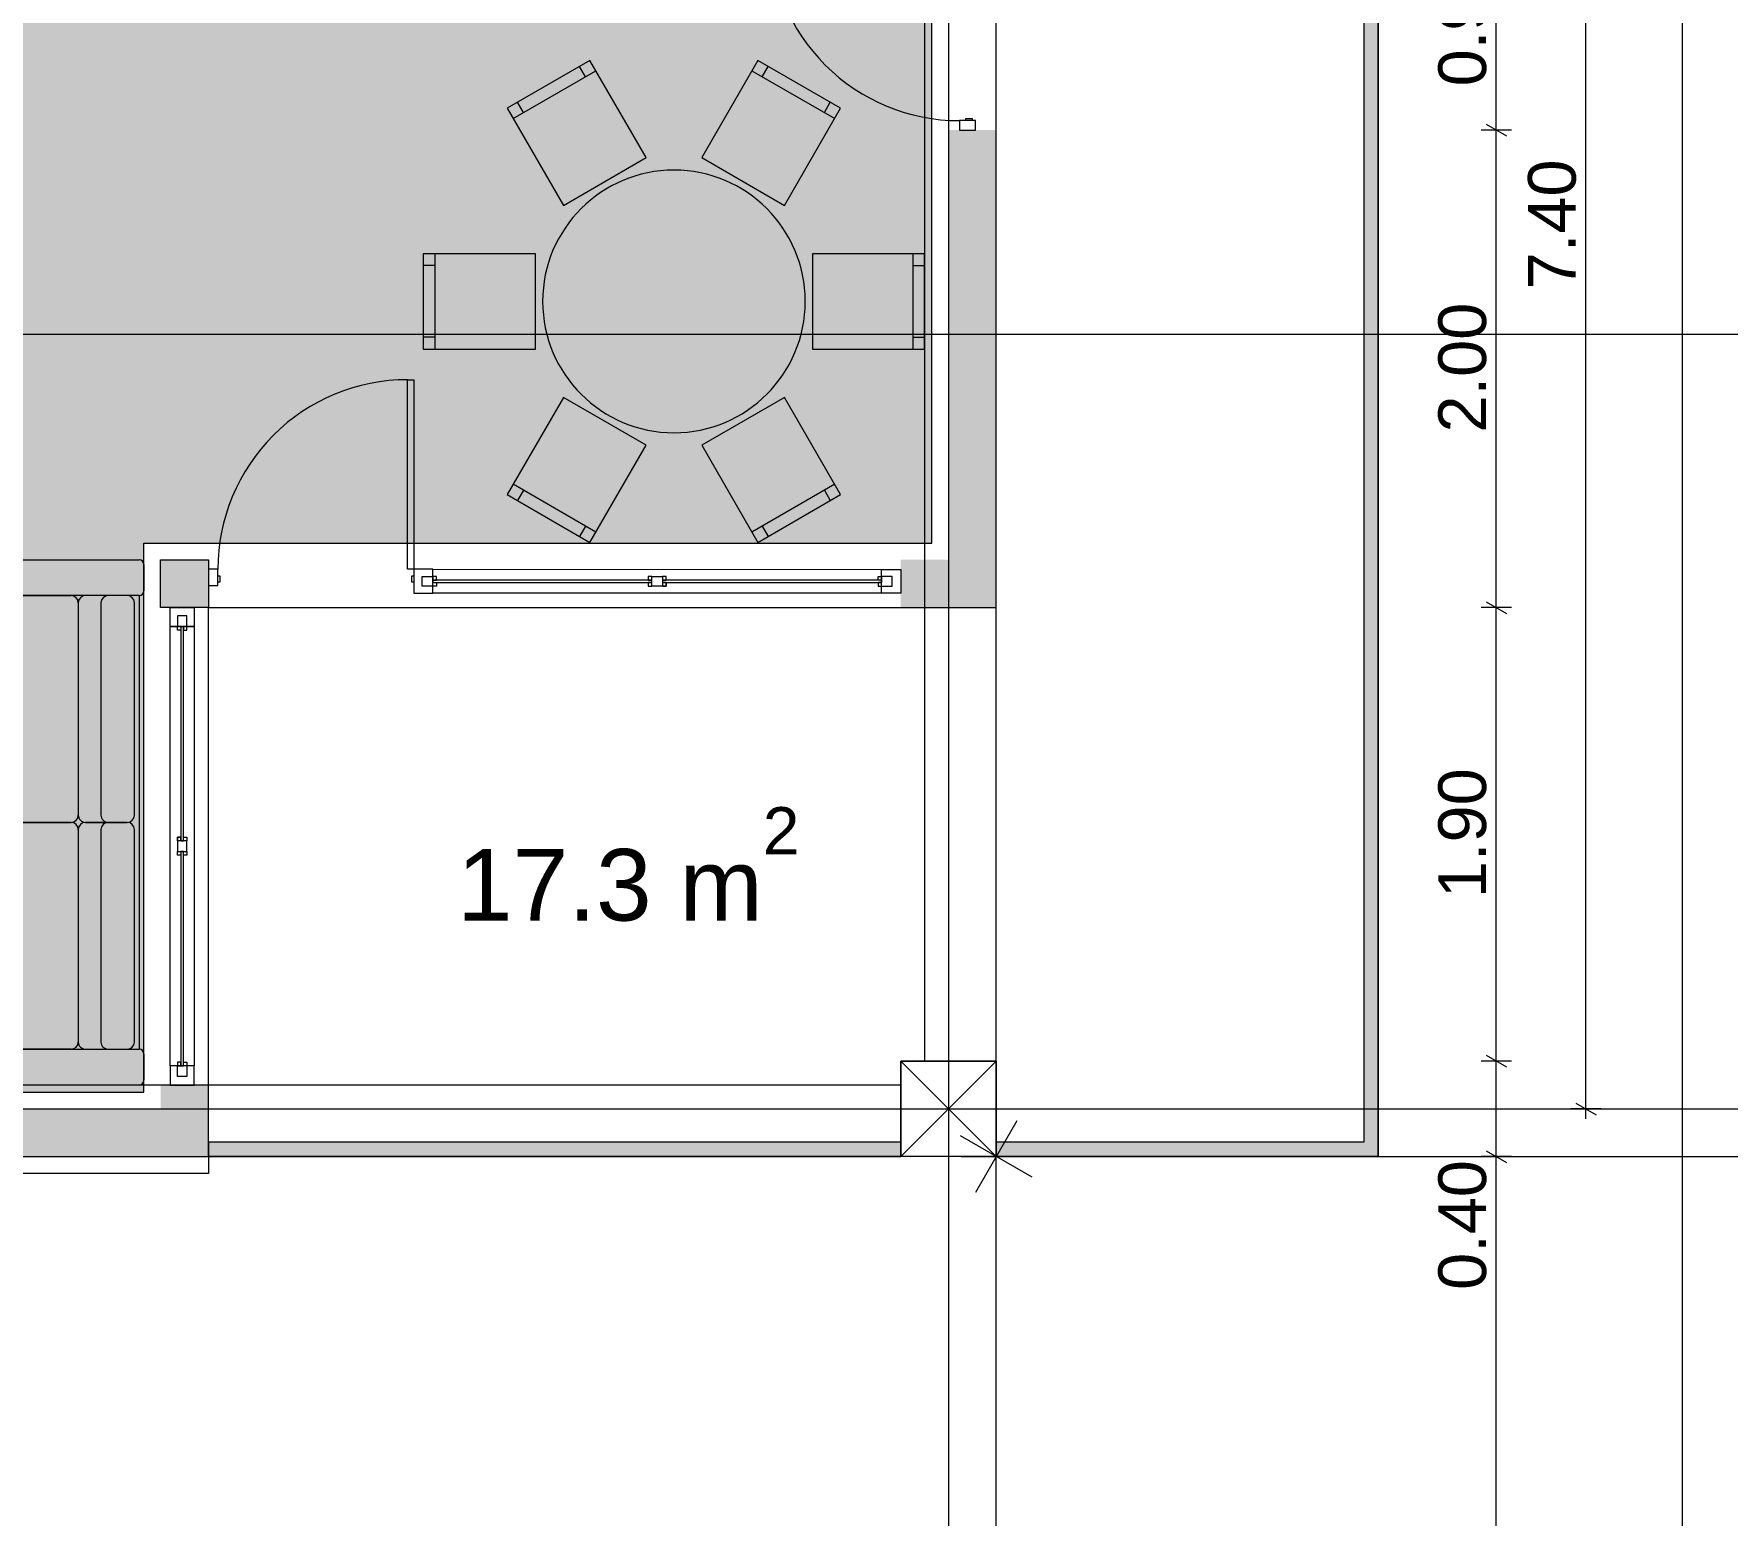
# Model space of a CAD drawing. Header units: millimetres. Extents: x 475159934 to 476245151, y 4620917055 to 4621447368.
# Drawn here: x 475293093 to 475300186, y 4621093515 to 4621099719 of the extents above; entities that cross this region are included whole.
import ezdxf

# ---------------------------------------------------------------- set-up
doc = ezdxf.new("R2010")
doc.units = ezdxf.units.MM
doc.header["$MEASUREMENT"] = 0
for name, color, linetype, lineweight in [('2D Drafting - General_Pen_No__1_Pen_No__7', 7, 'Continuous', 0), ('2D Drafting - General_Pen_No__250_Pen_No__7_Pen_No__250', 7, 'Continuous', 0), ('2D Drafting - General_Pen_No__250_Pen_No__7_Pen_No__7', 7, 'Continuous', 0), ('2D Drafting - General_Pen_No__7_Pen_No__7_Pen_No__7', 7, 'Continuous', 0), ('Doors_Pen_No__7_Pen_No__7_Pen_No__7', 7, 'Continuous', 0), ('G-Anno-Nplt_Pen_No__151', 151, 'Continuous', 0), ('G-Anno-Nplt_Pen_No__4', 7, 'Continuous', 0), ('G-Anno-Nplt_Pen_No__7', 7, 'Continuous', 0), ('kar-panjara_Pen_No__7_Pen_No__7_Pen_No__7', 7, 'Continuous', 0), ('New_2D Drafting - General_Pen_No__2_Pen_No__250', 7, 'Continuous', 0), ('New_G-Anno-Nplt_Pen_No__255', 255, 'Continuous', 0), ('New_G-Anno-Nplt_Pen_No__4', 7, 'Continuous', 0), ('New_reg_nak_Pen_No__7', 7, 'Continuous', 0), ('zoma_Pen_No__1', 1, 'Continuous', 0), ('zoma_Pen_No__142', 142, 'Continuous', 0), ('zoma_Pen_No__5_Pen_No__5', 5, 'Continuous', 0)]:
    doc.layers.add(name, color=color, linetype=linetype, lineweight=lineweight)
doc.layers.add('New_Interior - Furniture', color=7, linetype='Continuous')
doc.layers.add('zoma', color=7, linetype='Continuous')
doc.layers.add('New_Interior - Furniture _Pen_No__252', color=7, linetype='Continuous', lineweight=0, true_color=0x666666)
doc.styles.add('GENERATED_STYLE_1', font='arial.ttf')
doc.styles.add('GENERATED_STYLE_3', font='arial.ttf')
doc.dimstyles.new('GENERATED_STYLE__11', dxfattribs={"dimtxt": 500, "dimasz": 228, "dimexe": 0.18, "dimexo": 3, "dimgap": 0, "dimtad": 1, "dimlfac": 0.001, "dimzin": 0, "dimdsep": 46, "dimtxsty": 'GENERATED_STYLE_3', "dimblk": 'ARROWHEAD_2', "dimblk1": 'ARROWHEAD_2', "dimblk2": 'ARROWHEAD_2', "dimcen": 0.09, "dimclrd": 1, "dimclre": 1, "dimclrt": 1, "dimadec": 0, "dimazin": 0, "dimtfac": 1, "dimtdec": 4, "dimtmove": 2, "dimatfit": 3, "dimfxl": 1, "dimtolj": 1, "dimtzin": 0, "dimarcsym": 0})
doc.dimstyles.new('GENERATED_STYLE__12', dxfattribs={"dimtxt": 500, "dimasz": 228, "dimexe": 0.18, "dimexo": 3, "dimgap": 0, "dimtad": 1, "dimtih": 1, "dimtoh": 1, "dimlfac": 0.001, "dimzin": 0, "dimdsep": 46, "dimtxsty": 'GENERATED_STYLE_3', "dimblk": 'ARROWHEAD_2', "dimblk1": 'ARROWHEAD_2', "dimblk2": 'ARROWHEAD_2', "dimcen": 0.09, "dimclrd": 1, "dimclre": 1, "dimclrt": 1, "dimadec": 0, "dimazin": 0, "dimtfac": 1, "dimtdec": 4, "dimtmove": 2, "dimatfit": 3, "dimfxl": 1, "dimtolj": 1, "dimtzin": 0, "dimarcsym": 0})
doc.dimstyles.new('GENERATED_STYLE__27', dxfattribs={"dimtxt": 0.18, "dimasz": 364.8, "dimexe": 0.18, "dimexo": 0.0625, "dimgap": 0, "dimtad": 0, "dimtih": 1, "dimtoh": 1, "dimdec": 4, "dimzin": 0, "dimdsep": 46, "dimcen": 0.09, "dimadec": 0, "dimazin": 0, "dimtfac": 1, "dimtdec": 4, "dimtmove": 0, "dimatfit": 3, "dimldrblk": 'ARROWHEAD_11', "dimfxl": 1, "dimtolj": 1, "dimtzin": 0, "dimarcsym": 0})
doc.dimstyles.new('GENERATED_STYLE__3', dxfattribs={"dimtxt": 200, "dimasz": 64.421331, "dimexe": 0.18, "dimexo": 3, "dimgap": 0, "dimtad": 1, "dimtih": 1, "dimtoh": 1, "dimlfac": 0.001, "dimzin": 0, "dimdsep": 46, "dimtxsty": 'GENERATED_STYLE_3', "dimblk": 'ARROWHEAD_2', "dimblk1": 'ARROWHEAD_2', "dimblk2": 'ARROWHEAD_2', "dimcen": 0.09, "dimclrd": 142, "dimclre": 142, "dimclrt": 142, "dimadec": 0, "dimazin": 0, "dimtfac": 1, "dimtdec": 4, "dimtmove": 0, "dimatfit": 3, "dimfxl": 1, "dimtolj": 1, "dimtzin": 0, "dimarcsym": 0})
doc.dimstyles.new('GENERATED_STYLE__6', dxfattribs={"dimtxt": 200, "dimasz": 64.421331, "dimexe": 0.18, "dimexo": 3, "dimgap": 0, "dimtad": 1, "dimlfac": 0.001, "dimzin": 0, "dimdsep": 46, "dimtxsty": 'GENERATED_STYLE_3', "dimblk": 'ARROWHEAD_2', "dimblk1": 'ARROWHEAD_2', "dimblk2": 'ARROWHEAD_2', "dimcen": 0.09, "dimclrd": 142, "dimclre": 142, "dimclrt": 142, "dimadec": 0, "dimazin": 0, "dimtfac": 1, "dimtdec": 4, "dimtmove": 0, "dimatfit": 3, "dimfxl": 1, "dimtolj": 1, "dimtzin": 0, "dimarcsym": 0})

# ---------------------------------------------------------------- blocks, each defined once
blk = doc.blocks.new('Sofa 23')
at = {"layer": 'New_Interior - Furniture _Pen_No__252', "color": 251, "linetype": 'Continuous', "lineweight": 0, "true_color": 0x666666}
for p, q in [((0, 20), (0, 830)), ((20, 850), (130, 850)), ((150, 830), (150, 20)), ((150, 830), (2050, 830)), ((1070, 810), (180, 810)), ((2020, 810), (1130, 810)), ((2050, 20), (2050, 830)), ((2070, 850), (2180, 850)), ((2200, 830), (2200, 20)), ((150, 780), (150, 604.7)), ((1100, 604.7), (1100, 780)), ((1100, 780), (1100, 604.7)), ((2050, 604.7), (2050, 780)), ((180, 670), (1070, 670)), ((1130, 670), (2020, 670)), ((180, 574.7), (1070, 574.7)), ((180, 574.7), (1070, 574.7)), ((1130, 574.7), (2020, 574.7)), ((1130, 574.7), (2020, 574.7)), ((150, 30), (150, 544.7)), ((1100, 544.7), (1100, 30)), ((1100, 30), (1100, 544.7)), ((2050, 544.7), (2050, 30)), ((130, 0), (20, 0)), ((1070, 0), (180, 0)), ((2020, 0), (1130, 0)), ((2180, 0), (2070, 0))]:
    blk.add_line(p, q, dxfattribs=at)
for centre, radius, start, end in [((20, 830), 20, 90, 180), ((130, 830), 20, 0, 90), ((180, 780), 30, 90, 180), ((1070, 780), 30, 0, 90), ((1130, 780), 30, 90, 180), ((2020, 780), 30, 0, 90), ((2070, 830), 20, 90, 180), ((2180, 830), 20, 0, 90), ((180, 700), 30, 180, 270), ((1070, 700), 30, 270, 0), ((1130, 700), 30, 180, 270), ((2020, 700), 30, 270, 0), ((180, 604.7), 30, 180, 270), ((180, 544.7), 30, 90, 180), ((1070, 604.7), 30, 270, 0), ((1070, 544.7), 30, 0, 90), ((1130, 604.7), 30, 180, 270), ((1130, 544.7), 30, 90, 180), ((2020, 604.7), 30, 270, 0), ((2020, 544.7), 30, 0, 90), ((20, 20), 20, 180, 270), ((130, 20), 20, 270, 0), ((180, 30), 30, 180, 270), ((1070, 30), 30, 270, 0), ((1130, 30), 30, 180, 270), ((2020, 30), 30, 270, 0), ((2070, 20), 20, 180, 270), ((2180, 20), 20, 270, 0)]:
    blk.add_arc(centre, radius, start, end, dxfattribs=at)
blk = doc.blocks.new('Dining Table Round 24')
at = {"layer": 'New_Interior - Furniture _Pen_No__252', "color": 251, "linetype": 'Continuous', "lineweight": 0, "true_color": 0x666666}
for p, q in [((-673.2, 766), (-326.8, 966)), ((-370.1, 941), (-395.1, 984.3)), ((326.8, 966), (673.2, 766)), ((370.1, 941), (395.1, 984.3)), ((-629.9, 791), (-654.9, 834.3)), ((629.9, 791), (654.9, 834.3)), ((-1000, 150), (-1050, 150)), ((-1000, -200), (-1000, 200)), ((1000, 200), (1000, -200)), ((1000, 150), (1050, 150)), ((-1000, -150), (-1050, -150)), ((1000, -150), (1050, -150)), ((-326.8, -966), (-673.2, -766)), ((673.2, -766), (326.8, -966)), ((-629.9, -791), (-654.9, -834.3)), ((629.9, -791), (654.9, -834.3)), ((-370.1, -941), (-395.1, -984.3)), ((370.1, -941), (395.1, -984.3))]:
    blk.add_line(p, q, dxfattribs=at)
at = {"layer": 'New_Interior - Furniture _Pen_No__252', "color": 251, "linetype": 'Continuous', "lineweight": 0, "true_color": 0x666666, "flags": 128}
for points in [[(-463.2, 402.3), (-116.8, 602.3), (-351.8, 1009.3), (-698.2, 809.3)], [(116.8, 602.3), (463.2, 402.3), (698.2, 809.3), (351.8, 1009.3)], [(-580, -200), (-580, 200), (-1050, 200), (-1050, -200)], [(580, 200), (580, -200), (1050, -200), (1050, 200)], [(-116.8, -602.3), (-463.2, -402.3), (-698.2, -809.3), (-351.8, -1009.3)], [(463.2, -402.3), (116.8, -602.3), (351.8, -1009.3), (698.2, -809.3)]]:
    blk.add_lwpolyline(points, close=True, dxfattribs=at)
blk.add_lwpolyline([(550, 0, 1), (-550, 0, 1)], format="xyb", close=True, dxfattribs=at)
blk = doc.blocks.new('*D770', base_point=(475826095.8, 4621095193.2))
at = {"layer": 'zoma_Pen_No__1', "color": 1, "linetype": 'Continuous', "lineweight": 0, "transparency": 16777216}
for p, q in [((475297274.3, 4621094929.8), (475296974.3, 4621095103)), ((475297124.3, 4621095016.4), (475297124.3, 4621095163.1)), ((475297349.3, 4621095016.4), (475296899.3, 4621095016.4)), ((475297124.3, 4621086861.8), (475297124.3, 4621095016.4)), ((475296974.3, 4621086948.4), (475297274.3, 4621086775.2)), ((475297349.3, 4621086861.8), (475296899.3, 4621086861.8)), ((475297124.3, 4621086715.1), (475297124.3, 4621086861.8))]:
    blk.add_line(p, q, dxfattribs=at)
at = {"layer": 'zoma_Pen_No__1', "color": 1, "lineweight": 0, "transparency": 16777216, "insert": (475297024.3, 4621087694.5), "char_height": 500, "attachment_point": 7, "rotation": 90, "style": 'GENERATED_STYLE_3'}
blk.add_mtext('\\A1;{\\pql;\\fArial|b0|i0|c204|p0;\\W1.000000;8.15}', dxfattribs=at)
blk = doc.blocks.new('ARROWHEAD_2')
at = {"color": 0, "linetype": 'Continuous', "lineweight": 0}
for p, q in [((-0.378, -0.655), (0.378, 0.655)), ((0, 0), (-1, 0))]:
    blk.add_line(p, q, dxfattribs=at)
blk = doc.blocks.new('*D771', base_point=(475826095.8, 4621095193.2))
at = {"layer": 'zoma_Pen_No__1', "color": 1, "linetype": 'Continuous', "lineweight": 0, "transparency": 16777216}
for p, q in [((475297124.3, 4621094791.4), (475297124.3, 4621095241.4)), ((475305220.5, 4621094791.4), (475305220.5, 4621095241.4)), ((475297211, 4621095166.4), (475297037.7, 4621094866.4)), ((475305133.9, 4621094866.4), (475305307.1, 4621095166.4)), ((475296977.6, 4621095016.4), (475297124.3, 4621095016.4)), ((475297124.3, 4621095016.4), (475305220.5, 4621095016.4)), ((475305220.5, 4621095016.4), (475305367.2, 4621095016.4))]:
    blk.add_line(p, q, dxfattribs=at)
at = {"layer": 'zoma_Pen_No__1', "color": 1, "lineweight": 0, "transparency": 16777216, "insert": (475302164.9, 4621095116.4), "char_height": 500, "attachment_point": 7, "style": 'GENERATED_STYLE_3'}
blk.add_mtext('\\A1;{\\pql;\\fArial|b0|i0|c204|p0;\\W1.000000;69.64}', dxfattribs=at)
blk = doc.blocks.new('*D772', base_point=(475826095.8, 4621095193.2))
at = {"layer": 'zoma_Pen_No__1', "color": 1, "linetype": 'Continuous', "lineweight": 0, "transparency": 16777216}
for p, q in [((475297124.3, 4621109991.4), (475297124.3, 4621110441.4)), ((475305220.5, 4621109991.4), (475305220.5, 4621110441.4)), ((475297211, 4621110366.4), (475297037.7, 4621110066.4)), ((475305133.9, 4621110066.4), (475305307.1, 4621110366.4)), ((475296977.6, 4621110216.4), (475297124.3, 4621110216.4)), ((475297124.3, 4621110216.4), (475305220.5, 4621110216.4)), ((475305220.5, 4621110216.4), (475305367.2, 4621110216.4))]:
    blk.add_line(p, q, dxfattribs=at)
at = {"layer": 'zoma_Pen_No__1', "color": 1, "lineweight": 0, "transparency": 16777216, "insert": (475302336.9, 4621110316.4), "char_height": 500, "attachment_point": 7, "style": 'GENERATED_STYLE_3'}
blk.add_mtext('\\A1;{\\pql;\\fArial|b0|i0|c204|p0;\\W1.000000;69.63}', dxfattribs=at)
blk = doc.blocks.new('*D816', base_point=(475826095.8, 4621095193.2))
at = {"layer": 'zoma_Pen_No__142', "color": 142, "linetype": 'Continuous', "lineweight": 0, "transparency": 16777216}
for p, q in [((475290248.8, 4621088996.9), (475290199.9, 4621088912.2)), ((475290224.3, 4621088891), (475290224.3, 4621089018.1)), ((475296748.8, 4621088996.9), (475296699.9, 4621088912.2)), ((475296724.3, 4621088891), (475296724.3, 4621089018.1)), ((475290224.3, 4621088954.5), (475296724.3, 4621088954.5))]:
    blk.add_line(p, q, dxfattribs=at)
at = {"layer": 'zoma_Pen_No__142', "color": 142, "lineweight": 0, "transparency": 16777216, "char_height": 200, "attachment_point": 7, "style": 'GENERATED_STYLE_3'}
for s, insert in [('\\A1;{\\pql;\\fArial|b0|i0|c204|p0;\\W1.000000;6.50}', (475293207.4, 4621088994.5)), ('\\A1;{\\pql;\\fArial|b0|i0|c204|p0;\\W1.000000;0.40}', (475296166, 4621088994.5))]:
    blk.add_mtext(s, dxfattribs=dict(at, insert=insert))
blk = doc.blocks.new('*D817', base_point=(475826095.8, 4621095193.2))
at = {"layer": 'zoma_Pen_No__142', "color": 142, "linetype": 'Continuous', "lineweight": 0, "transparency": 16777216}
for p, q in [((475296748.8, 4621088996.9), (475296699.9, 4621088912.2)), ((475296724.3, 4621088891), (475296724.3, 4621089018.1)), ((475297099.9, 4621088912.2), (475297148.8, 4621088996.9)), ((475297124.3, 4621088891), (475297124.3, 4621089018.1)), ((475296724.3, 4621088954.5), (475297124.3, 4621088954.5)), ((475297124.3, 4621088954.5), (475297165.8, 4621088954.5))]:
    blk.add_line(p, q, dxfattribs=at)
blk = doc.blocks.new('*D930', base_point=(475826095.8, 4621095193.2))
at = {"layer": 'zoma_Pen_No__142', "color": 142, "linetype": 'Continuous', "lineweight": 0, "transparency": 16777216}
for p, q in [((475299552.1, 4621095240.9), (475299636.9, 4621095192)), ((475299658.1, 4621095216.4), (475299530.9, 4621095216.4)), ((475299594.5, 4621095175), (475299594.5, 4621095216.4))]:
    blk.add_line(p, q, dxfattribs=at)
blk = doc.blocks.new('*D931', base_point=(475826095.8, 4621095193.2))
at = {"layer": 'zoma_Pen_No__142', "color": 142, "linetype": 'Continuous', "lineweight": 0, "transparency": 16777216}
for p, q in [((475299658.1, 4621102616.4), (475299530.9, 4621102616.4)), ((475299552.1, 4621102640.9), (475299636.9, 4621102592)), ((475299594.5, 4621095216.4), (475299594.5, 4621102616.4)), ((475299552.1, 4621095240.9), (475299636.9, 4621095192)), ((475299658.1, 4621095216.4), (475299530.9, 4621095216.4))]:
    blk.add_line(p, q, dxfattribs=at)
at = {"layer": 'zoma_Pen_No__142', "color": 142, "lineweight": 0, "transparency": 16777216, "insert": (475299554.5, 4621098649.5), "char_height": 200, "attachment_point": 7, "rotation": 90, "style": 'GENERATED_STYLE_3'}
blk.add_mtext('\\A1;{\\pql;\\fArial|b0|i0|c204|p0;\\W1.000000;7.40}', dxfattribs=at)
blk = doc.blocks.new('*D934', base_point=(475826095.8, 4621095193.2))
at = {"layer": 'zoma_Pen_No__142', "color": 142, "linetype": 'Continuous', "lineweight": 0, "transparency": 16777216}
for p, q in [((475300063, 4621110216.4), (475299935.8, 4621110216.4)), ((475300041.8, 4621110192), (475299957, 4621110240.9)), ((475299999.4, 4621110216.4), (475299999.4, 4621110257.9)), ((475299999.4, 4621090861.8), (475299999.4, 4621110216.4)), ((475300063, 4621090861.8), (475299935.8, 4621090861.8)), ((475299957, 4621090886.3), (475300041.8, 4621090837.3)), ((475299999.4, 4621090820.3), (475299999.4, 4621090861.8))]:
    blk.add_line(p, q, dxfattribs=at)
at = {"layer": 'zoma_Pen_No__142', "color": 142, "lineweight": 0, "transparency": 16777216, "insert": (475299959.4, 4621100195.9), "char_height": 200, "attachment_point": 7, "rotation": 90, "style": 'GENERATED_STYLE_3'}
blk.add_mtext('\\A1;{\\pql;\\fArial|b0|i0|c204|p0;\\W1.000000;19.35}', dxfattribs=at)
blk = doc.blocks.new('*D936', base_point=(475826095.8, 4621095193.2))
at = {"layer": 'zoma_Pen_No__142', "color": 142, "linetype": 'Continuous', "lineweight": 0, "transparency": 16777216}
for p, q in [((475299176.4, 4621095040.9), (475299261.2, 4621094992)), ((475299282.4, 4621095016.4), (475299155.2, 4621095016.4)), ((475299218.8, 4621091261.8), (475299218.8, 4621095016.4)), ((475299176.4, 4621091286.3), (475299261.2, 4621091237.3)), ((475299282.4, 4621091261.8), (475299155.2, 4621091261.8))]:
    blk.add_line(p, q, dxfattribs=at)
at = {"layer": 'zoma_Pen_No__142', "color": 142, "lineweight": 0, "transparency": 16777216, "char_height": 200, "attachment_point": 7, "rotation": 90, "style": 'GENERATED_STYLE_3'}
for s, insert in [('\\A1;{\\pql;\\fArial|b0|i0|c204|p0;\\W1.000000;0.40}', (475299178.8, 4621094458.1)), ('\\A1;{\\pql;\\fArial|b0|i0|c204|p0;\\W1.000000;3.75}', (475299178.8, 4621092872.2))]:
    blk.add_mtext(s, dxfattribs=dict(at, insert=insert))
blk = doc.blocks.new('*D937', base_point=(475826095.8, 4621095193.2))
at = {"layer": 'zoma_Pen_No__142', "color": 142, "linetype": 'Continuous', "lineweight": 0, "transparency": 16777216}
for p, q in [((475299282.4, 4621095416.4), (475299155.2, 4621095416.4)), ((475299176.4, 4621095440.9), (475299261.2, 4621095392)), ((475299218.8, 4621095016.4), (475299218.8, 4621095416.4)), ((475299176.4, 4621095040.9), (475299261.2, 4621094992)), ((475299282.4, 4621095016.4), (475299155.2, 4621095016.4))]:
    blk.add_line(p, q, dxfattribs=at)
blk = doc.blocks.new('*D938', base_point=(475826095.8, 4621095193.2))
at = {"layer": 'zoma_Pen_No__142', "color": 142, "linetype": 'Continuous', "lineweight": 0, "transparency": 16777216}
for p, q in [((475299282.4, 4621097316.4), (475299155.2, 4621097316.4)), ((475299176.4, 4621097340.9), (475299261.2, 4621097292)), ((475299218.8, 4621095416.4), (475299218.8, 4621097316.4)), ((475299282.4, 4621095416.4), (475299155.2, 4621095416.4)), ((475299176.4, 4621095440.9), (475299261.2, 4621095392))]:
    blk.add_line(p, q, dxfattribs=at)
at = {"layer": 'zoma_Pen_No__142', "color": 142, "lineweight": 0, "transparency": 16777216, "insert": (475299178.8, 4621096099.5), "char_height": 200, "attachment_point": 7, "rotation": 90, "style": 'GENERATED_STYLE_3'}
blk.add_mtext('\\A1;{\\pql;\\fArial|b0|i0|c204|p0;\\W1.000000;1.90}', dxfattribs=at)
blk = doc.blocks.new('*D939', base_point=(475826095.8, 4621095193.2))
at = {"layer": 'zoma_Pen_No__142', "color": 142, "linetype": 'Continuous', "lineweight": 0, "transparency": 16777216}
for p, q in [((475299282.4, 4621097316.4), (475299155.2, 4621097316.4)), ((475299176.4, 4621097340.9), (475299261.2, 4621097292))]:
    blk.add_line(p, q, dxfattribs=at)
blk = doc.blocks.new('*D940', base_point=(475826095.8, 4621095193.2))
at = {"layer": 'zoma_Pen_No__142', "color": 142, "linetype": 'Continuous', "lineweight": 0, "transparency": 16777216}
for p, q in [((475299282.4, 4621099316.4), (475299155.2, 4621099316.4)), ((475299176.4, 4621099340.9), (475299261.2, 4621099292)), ((475299218.8, 4621097316.4), (475299218.8, 4621099316.4)), ((475299282.4, 4621097316.4), (475299155.2, 4621097316.4)), ((475299176.4, 4621097340.9), (475299261.2, 4621097292))]:
    blk.add_line(p, q, dxfattribs=at)
at = {"layer": 'zoma_Pen_No__142', "color": 142, "lineweight": 0, "transparency": 16777216, "insert": (475299178.8, 4621098049.5), "char_height": 200, "attachment_point": 7, "rotation": 90, "style": 'GENERATED_STYLE_3'}
blk.add_mtext('\\A1;{\\pql;\\fArial|b0|i0|c204|p0;\\W1.000000;2.00}', dxfattribs=at)
blk = doc.blocks.new('*D941', base_point=(475826095.8, 4621095193.2))
at = {"layer": 'zoma_Pen_No__142', "color": 142, "linetype": 'Continuous', "lineweight": 0, "transparency": 16777216}
for p, q in [((475299282.4, 4621100216.4), (475299155.2, 4621100216.4)), ((475299176.4, 4621100240.9), (475299261.2, 4621100192)), ((475299218.8, 4621099316.4), (475299218.8, 4621100216.4)), ((475299282.4, 4621099316.4), (475299155.2, 4621099316.4)), ((475299176.4, 4621099340.9), (475299261.2, 4621099292))]:
    blk.add_line(p, q, dxfattribs=at)
at = {"layer": 'zoma_Pen_No__142', "color": 142, "lineweight": 0, "transparency": 16777216, "insert": (475299178.8, 4621099499.5), "char_height": 200, "attachment_point": 7, "rotation": 90, "style": 'GENERATED_STYLE_3'}
blk.add_mtext('\\A1;{\\pql;\\fArial|b0|i0|c204|p0;\\W1.000000;0.90}', dxfattribs=at)
blk = doc.blocks.new('ARROWHEAD_11')
at = {"color": 0, "linetype": 'Continuous', "lineweight": 0}
blk.add_line((0, 0), (-1, 0), dxfattribs=at)
at = {"color": 0, "linetype": 'Continuous', "lineweight": 0, "const_width": 0.25, "flags": 128}
blk.add_lwpolyline([(-0.125, 0, 1), (0.125, 0, 1)], format="xyb", close=True, dxfattribs=at)

msp = doc.modelspace()

# ---------------------------------------------------------------- hatches: boundary and pattern name
at = {"layer": '2D Drafting - General_Pen_No__250_Pen_No__7_Pen_No__7', "linetype": 'Continuous', "lineweight": 0}
for points in [[(475297124.343, 4621099316.43), (475297124.343, 4621097516.438), (475296924.343, 4621097516.438), (475296924.343, 4621099316.43)], [(475293824.343, 4621097316.438), (475293623.978, 4621097316.438), (475293623.978, 4621097516.438), (475293824.343, 4621097516.438)], [(475297124.343, 4621097316.438), (475296723.978, 4621097316.438), (475296723.978, 4621097516.438), (475297124.343, 4621097516.438)], [(475293824.343, 4621095316.436), (475293824.343, 4621095016.438), (475293624.343, 4621095016.438), (475293624.343, 4621095316.436)], [(475293624.343, 4621095016.431), (475292824.343, 4621095016.431), (475292824.343, 4621095216.431), (475293624.343, 4621095216.431)]]:
    msp.add_hatch(color=7, dxfattribs=at).paths.add_polyline_path(points)
at = {"layer": 'G-Anno-Nplt_Pen_No__151', "linetype": 'Continuous', "lineweight": 0, "true_color": 0x1f2f3f}
msp.add_hatch(color=169, dxfattribs=at).paths.add_polyline_path([(475290024.343, 4621102216.431), (475290024.343, 4621102146.425), (475290024.343, 4621100010.601), (475290094.343, 4621100010.601), (475290094.343, 4621095486.431), (475290294.343, 4621095486.431), (475290294.343, 4621095286.431), (475293554.343, 4621095286.431), (475293554.343, 4621097586.431), (475296854.343, 4621097586.431), (475296854.343, 4621101606.237), (475296454.343, 4621101606.237), (475296454.343, 4621102586.425), (475296654.343, 4621102586.425), (475296654.343, 4621102886.425), (475296854.343, 4621102886.425), (475296854.343, 4621108846.432), (475293356.94, 4621108846.432), (475293356.94, 4621109946.425), (475290294.343, 4621109946.425), (475290294.343, 4621109746.425), (475290294.343, 4621106007.292), (475290224.343, 4621106007.292), (475290224.343, 4621105126.807), (475290624.343, 4621105126.8), (475290624.343, 4621104366.782), (475290094.343, 4621104366.782), (475290094.343, 4621102886.425), (475290294.343, 4621102886.425), (475290294.343, 4621102786.425), (475290814.531, 4621102786.425), (475290814.531, 4621102216.431)])
at = {"layer": 'New_G-Anno-Nplt_Pen_No__255', "linetype": 'Continuous', "lineweight": 0}
for points in [[(475298724.26, 4621095016.431), (475298724.26, 4621100416.095), (475298664.26, 4621100416.095), (475298664.26, 4621095076.431), (475297124.343, 4621095076.431), (475297124.343, 4621095016.431)], [(475296724.343, 4621095076.431), (475293824.343, 4621095076.431), (475293824.343, 4621095016.431), (475296724.343, 4621095016.431)]]:
    msp.add_hatch(color=255, dxfattribs=at).paths.add_polyline_path(points)

# ---------------------------------------------------------------- linework, layer by layer
at = {"layer": '2D Drafting - General_Pen_No__1_Pen_No__7', "color": 7, "linetype": 'Continuous', "lineweight": 0}
for p, q in [((475297124.343, 4621095016.431), (475296724.343, 4621095416.431)), ((475296724.343, 4621095016.431), (475297124.343, 4621095416.431))]:
    msp.add_line(p, q, dxfattribs=at)
at = {"layer": '2D Drafting - General_Pen_No__1_Pen_No__7', "color": 7, "linetype": 'Continuous', "lineweight": 0, "flags": 128}
for points in [[(475297124.343, 4621095416.431), (475297124.343, 4621102416.431), (475296824.343, 4621102416.431), (475296824.343, 4621095416.431)], [(475297124.343, 4621095016.431), (475296724.343, 4621095016.431), (475296724.343, 4621095416.431), (475297124.343, 4621095416.431)], [(475290224.343, 4621095016.431), (475296724.343, 4621095016.431), (475296724.343, 4621095316.431), (475290224.343, 4621095316.431)]]:
    msp.add_lwpolyline(points, close=True, dxfattribs=at)
at = {"layer": '2D Drafting - General_Pen_No__250_Pen_No__7_Pen_No__250', "color": 7, "linetype": 'Continuous', "lineweight": 0, "flags": 128}
msp.add_lwpolyline([(475293824.343, 4621097316.438), (475293623.978, 4621097316.438), (475293623.978, 4621097516.438), (475293824.343, 4621097516.438)], close=True, dxfattribs=at)
at = {"layer": '2D Drafting - General_Pen_No__7_Pen_No__7_Pen_No__7', "color": 7, "linetype": 'Continuous', "lineweight": 0, "flags": 128}
msp.add_lwpolyline([(475296643.973, 4621097376.534), (475294764.344, 4621097376.561), (475294764.349, 4621097476.507), (475296643.978, 4621097476.424)], dxfattribs=at)
msp.add_lwpolyline([(475293664.419, 4621097236.434), (475293764.362, 4621097236.439), (475293764.281, 4621095396.432), (475293664.338, 4621095396.436)], close=True, dxfattribs=at)
at = {"layer": '2D Drafting - General_Pen_No__7_Pen_No__7_Pen_No__7', "color": 7, "linetype": 'Continuous', "lineweight": 0}
for centre, start, end in [((475296969.82, 4621100150.252), 179.9985151, 270.0001966), ((475294658.167, 4621097476.559), 89.9985151, 180.0001966)]:
    msp.add_arc(centre, 794.311, start, end, dxfattribs=at)
at = {"layer": 'Doors_Pen_No__7_Pen_No__7_Pen_No__7', "color": 7, "linetype": 'Continuous', "lineweight": 0, "flags": 128}
for points in [[(475297037.555, 4621099316.428), (475297037.556, 4621099355.939), (475296969.822, 4621099355.941), (475296969.821, 4621099316.43)], [(475297023.156, 4621099364.829), (475297023.156, 4621099355.94), (475296996.489, 4621099355.941), (475296996.489, 4621099364.829)], [(475294684.834, 4621097476.558), (475294658.167, 4621097476.559), (475294658.187, 4621098270.87), (475294684.854, 4621098270.869)], [(475293824.343, 4621097408.824), (475293863.854, 4621097408.823), (475293863.856, 4621097476.556), (475293824.345, 4621097476.557)], [(475293872.743, 4621097423.223), (475293863.854, 4621097423.223), (475293863.855, 4621097449.889), (475293872.744, 4621097449.889)], [(475294684.832, 4621097423.225), (475294675.943, 4621097423.225), (475294675.944, 4621097449.892), (475294684.833, 4621097449.892)]]:
    msp.add_lwpolyline(points, close=True, dxfattribs=at)
at = {"layer": 'G-Anno-Nplt_Pen_No__4', "color": 7, "linetype": 'Continuous', "lineweight": 0, "flags": 128}
msp.add_lwpolyline([(475290294.343, 4621095286.431), (475293554.343, 4621095286.431), (475293554.343, 4621097586.431), (475296854.343, 4621097586.431), (475296854.343, 4621101606.237), (475296454.343, 4621101606.237), (475296454.343, 4621102586.425), (475296654.343, 4621102586.425), (475296654.343, 4621102886.425), (475296854.343, 4621102886.425), (475296854.343, 4621108846.432), (475293356.94, 4621108846.432), (475293356.94, 4621109946.425), (475290294.343, 4621109946.425)], dxfattribs=at)
msp.add_lwpolyline([(475297124.343, 4621097316.431), (475297124.343, 4621101216.422), (475298724.259, 4621101216.423), (475298724.259, 4621095016.431), (475297124.35, 4621095016.431), (475297124.35, 4621095416.431), (475296724.343, 4621095416.431), (475296724.343, 4621095016.431), (475293824.343, 4621095016.431), (475293824.343, 4621097316.431)], close=True, dxfattribs=at)
at = {"layer": 'kar-panjara_Pen_No__7_Pen_No__7_Pen_No__7', "color": 7, "linetype": 'Continuous', "lineweight": 0, "flags": 128}
for points in [[(475294684.829, 4621097376.51), (475294764.344, 4621097376.507), (475294764.349, 4621097476.507), (475294684.834, 4621097476.51)], [(475294719.832, 4621097446.509), (475294764.347, 4621097446.507), (475294764.347, 4621097431.507), (475294764.346, 4621097421.507), (475294779.831, 4621097421.506), (475294779.83, 4621097406.506), (475294719.83, 4621097406.509)], [(475294779.832, 4621097446.506), (475294764.347, 4621097446.507), (475294764.347, 4621097431.507), (475294779.832, 4621097431.506)], [(475295681.663, 4621097446.466), (475295666.663, 4621097446.467), (475295666.663, 4621097431.467), (475295681.663, 4621097431.466)], [(475295681.663, 4621097446.466), (475295726.663, 4621097446.464), (475295726.663, 4621097431.464), (475295726.662, 4621097421.464), (475295741.662, 4621097421.464), (475295741.661, 4621097406.464), (475295681.661, 4621097406.466)], [(475295741.663, 4621097446.464), (475295726.663, 4621097446.464), (475295726.663, 4621097431.464), (475295741.663, 4621097431.464)], [(475296688.976, 4621097446.422), (475296643.976, 4621097446.424), (475296643.976, 4621097431.424), (475296643.975, 4621097421.424), (475296628.975, 4621097421.424), (475296628.975, 4621097406.424), (475296688.975, 4621097406.422)], [(475296628.976, 4621097446.424), (475296643.976, 4621097446.424), (475296643.976, 4621097431.424), (475296628.976, 4621097431.424)], [(475296723.972, 4621097376.532), (475296643.973, 4621097376.535), (475296643.978, 4621097476.424), (475296723.976, 4621097476.42)], [(475295681.662, 4621097421.466), (475295666.662, 4621097421.467), (475295666.661, 4621097406.467), (475295681.661, 4621097406.466)], [(475295741.662, 4621097421.464), (475295726.662, 4621097421.464), (475295726.661, 4621097406.464), (475295741.661, 4621097406.464)], [(475293764.359, 4621097236.439), (475293664.422, 4621097236.434), (475293664.418, 4621097316.434), (475293764.356, 4621097316.438)], [(475293694.327, 4621097281.434), (475293694.329, 4621097236.434), (475293709.329, 4621097236.435), (475293719.329, 4621097236.435), (475293719.33, 4621097221.435), (475293734.33, 4621097221.436), (475293734.327, 4621097281.436)], [(475293694.329, 4621097221.498), (475293694.329, 4621097236.436), (475293709.329, 4621097236.435), (475293709.329, 4621097221.497)], [(475293709.419, 4621097236.436), (475293709.38, 4621096338.937), (475293719.38, 4621096338.937), (475293719.419, 4621097236.435)], [(475293734.37, 4621096293.937), (475293734.368, 4621096338.937), (475293719.368, 4621096338.937), (475293709.368, 4621096338.936), (475293709.367, 4621096353.936), (475293694.367, 4621096353.935), (475293694.37, 4621096293.935)], [(475293709.367, 4621096353.936), (475293709.368, 4621096338.936), (475293694.368, 4621096338.935), (475293694.367, 4621096353.935)], [(475293734.367, 4621096353.937), (475293734.368, 4621096338.937), (475293719.368, 4621096338.937), (475293719.367, 4621096353.937)], [(475293709.37, 4621096293.936), (475293709.37, 4621096278.936), (475293694.37, 4621096278.935), (475293694.37, 4621096293.935)], [(475293709.364, 4621096293.937), (475293709.324, 4621095396.439), (475293719.324, 4621095396.438), (475293719.364, 4621096293.937)], [(475293734.37, 4621096293.937), (475293734.37, 4621096278.937), (475293719.37, 4621096278.937), (475293719.37, 4621096293.937)], [(475293764.278, 4621095316.432), (475293764.281, 4621095396.432), (475293664.281, 4621095396.436), (475293664.278, 4621095316.436)], [(475293694.322, 4621095351.435), (475293694.324, 4621095396.435), (475293709.324, 4621095396.434), (475293719.324, 4621095396.434), (475293719.325, 4621095411.434), (475293734.325, 4621095411.433), (475293734.322, 4621095351.433)], [(475293694.325, 4621095411.435), (475293694.324, 4621095396.435), (475293709.324, 4621095396.434), (475293709.325, 4621095411.434)]]:
    msp.add_lwpolyline(points, close=True, dxfattribs=at)
for points in [[(475295681.663, 4621097431.466), (475294764.347, 4621097431.507), (475294764.346, 4621097421.507), (475295681.662, 4621097421.466)], [(475295726.662, 4621097421.464), (475296643.976, 4621097421.424), (475296643.976, 4621097431.424), (475295726.663, 4621097431.464)]]:
    msp.add_lwpolyline(points, dxfattribs=at)
at = {"layer": 'New_G-Anno-Nplt_Pen_No__4', "color": 7, "linetype": 'Continuous', "lineweight": 0, "flags": 128}
for points in [[(475298724.26, 4621095016.431), (475298724.26, 4621100416.095), (475298664.26, 4621100416.095), (475298664.26, 4621095076.431), (475297124.343, 4621095076.431), (475297124.343, 4621095016.431)], [(475296724.343, 4621095076.431), (475293824.343, 4621095076.431), (475293824.343, 4621095016.431), (475296724.343, 4621095016.431)]]:
    msp.add_lwpolyline(points, close=True, dxfattribs=at)
at = {"layer": 'New_reg_nak_Pen_No__7', "color": 7, "linetype": 'Continuous', "lineweight": 0, "flags": 128}
msp.add_lwpolyline([(475293824.343, 4621095016.431), (475293824.343, 4621094946.425), (475290224.343, 4621094946.425)], dxfattribs=at)
at = {"layer": 'zoma_Pen_No__5_Pen_No__5', "color": 5, "linetype": 'Continuous', "lineweight": 0}
for p, q in [((475296924.343, 4621113497.407), (475296924.343, 4621085262.477)), ((475229343.792, 4621098461.789), (475300771.399, 4621098461.789)), ((475229343.792, 4621095216.425), (475300771.399, 4621095216.425))]:
    msp.add_line(p, q, dxfattribs=at)

# ---------------------------------------------------------------- block references
at = {"layer": 'New_Interior - Furniture', "color": 1, "linetype": 'Continuous', "lineweight": 0, "zscale": 1000}
for name, p, rotation in [('Dining Table Round 24', (475295774.343, 4621098598.668), 180), ('Sofa 23', (475292704.343, 4621097516.431), 270)]:
    msp.add_blockref(name, p, dxfattribs=dict(at, rotation=rotation))

# ---------------------------------------------------------------- texts
at = {"layer": 'G-Anno-Nplt_Pen_No__7', "color": 7, "lineweight": 0, "insert": (475294865.212, 4621096000.946), "char_height": 300, "attachment_point": 7, "style": 'GENERATED_STYLE_1'}
msp.add_mtext('{\\fArial|b0|i0|c204|p0;17.3 m{\\H0.66x;\\S2^  ;}}', dxfattribs=at)

# ---------------------------------------------------------------- dimensions: what is measured, and where the dimension line sits
at = {"layer": 'zoma', "color": 1, "linetype": 'Continuous', "lineweight": 0}
for base, p2, text, picture, middle in [((475305220.529, 4621110216.424), (475305220.529, 4621110216.424), '69.63', '*D772', (475303174.408, 4621110566.424)), ((475305220.529, 4621095016.424), (475305220.529, 4621095016.424), '69.64', '*D771', (475303002.476, 4621095366.424))]:
    dim = msp.add_linear_dim(base=base, p1=(475297124.35, 4621095016.424), p2=p2, text=text, dimstyle='GENERATED_STYLE__12', dxfattribs=at)
    dim.commit()
    dim.dimension.update_dxf_attribs({"geometry": picture, "text_midpoint": middle, "dimtype": 160})
at = {"layer": 'zoma', "color": 142, "linetype": 'Continuous', "lineweight": 0}
for base, p1, p2, picture, middle in [((475299999.378, 4621110216.424), (475233707.952, 4621090861.788), (475255423.458, 4621110216.424), '*D934', (475299859.378, 4621100530.933)), ((475299594.494, 4621102616.425), (475299999.378, 4621095216.425), (475299594.494, 4621102616.425), '*D931', (475299454.494, 4621098908.421)), ((475299218.793, 4621100216.428), (475297131.911, 4621099316.43), (475297045.123, 4621100216.428), '*D941', (475299078.793, 4621099758.425)), ((475299218.793, 4621099316.43), (475297131.911, 4621097316.438), (475297131.911, 4621099316.43), '*D940', (475299078.793, 4621098308.43)), ((475299218.793, 4621097316.438), (475297131.911, 4621095416.431), (475299218.793, 4621097316.438), '*D938', (475299078.793, 4621096358.431)), ((475299218.792885125, 4621097316.438062668), (475299218.792885125, 4621097316.438062668), (475297131.910827518, 4621097316.438062668), '*D939', (475299078.792884529, 4621097308.434091568)), ((475299218.793, 4621095416.431), (475297131.911, 4621095016.431), (475297131.911, 4621095416.431), '*D937', (475299078.793, 4621094717.01)), ((475299594.494498312, 4621095216.424552917), (475299594.494498312, 4621095216.424552917), (475299999.378220022, 4621095216.424552917), '*D930', (475299454.494497716, 4621095208.420582771)), ((475299218.793, 4621095016.431), (475233707.952, 4621091261.788), (475297131.911, 4621095016.431), '*D936', (475299078.793, 4621093131.106))]:
    dim = msp.add_linear_dim(base=base, p1=p1, p2=p2, angle=90, dimstyle='GENERATED_STYLE__6', dxfattribs=at)
    dim.commit()
    dim.dimension.update_dxf_attribs({"geometry": picture, "text_midpoint": middle, "dimtype": 160, "text_rotation": 90})
for base, p1, p2, picture, middle in [((475296724.342, 4621088954.549), (475290224.342, 4621106204.915), (475296724.342, 4621106204.915), '*D816', (475293466.338, 4621089094.549)), ((475297124.342, 4621088954.549), (475296724.342, 4621106204.915), (475297124.342, 4621106204.915), '*D817', (475296424.921, 4621089094.549))]:
    dim = msp.add_linear_dim(base=base, p1=p1, p2=p2, dimstyle='GENERATED_STYLE__3', dxfattribs=at)
    dim.commit()
    dim.dimension.update_dxf_attribs({"geometry": picture, "text_midpoint": middle, "dimtype": 160})
at = {"layer": 'zoma', "color": 1, "linetype": 'Continuous', "lineweight": 0}
dim = msp.add_linear_dim(base=(475297124.35, 4621095016.424), p1=(475297124.15, 4621086861.753), p2=(475233224.343, 4621095016.424), angle=90, dimstyle='GENERATED_STYLE__11', dxfattribs=at)
dim.commit()
dim.dimension.update_dxf_attribs({"geometry": '*D770', "text_midpoint": (475296774.35, 4621088341.825), "dimtype": 160, "text_rotation": 90})

# ---------------------------------------------------------------- leaders
at = {"layer": 'New_2D Drafting - General_Pen_No__2_Pen_No__250', "color": 7, "linetype": 'Continuous', "lineweight": 0, "annotation_type": 0, "has_hookline": 1, "hookline_direction": 0, "text_width": 1944.787}
msp.add_leader([(475291170.401, 4621097587.095), (475291170.401, 4621092807.405), (475292170.401, 4621092758.342)], dimstyle='GENERATED_STYLE__27', dxfattribs=at)

doc.saveas('drawing.dxf')
